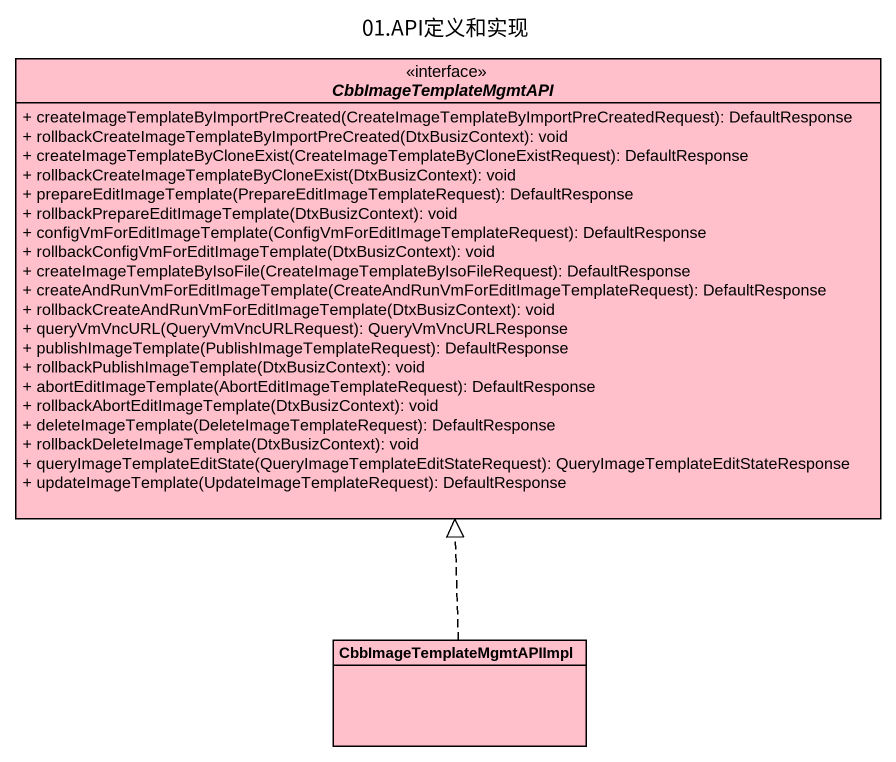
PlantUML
@startuml
title 01.API定义和实现
hide circle
hide empty members
skinparam classAttributeIconSize 0
interface CbbImageTemplateMgmtAPI <<interface>> #FFC0CB {
  + createImageTemplateByImportPreCreated(CreateImageTemplateByImportPreCreatedRequest): DefaultResponse
  + rollbackCreateImageTemplateByImportPreCreated(DtxBusizContext): void
  + createImageTemplateByCloneExist(CreateImageTemplateByCloneExistRequest): DefaultResponse
  + rollbackCreateImageTemplateByCloneExist(DtxBusizContext): void
  + prepareEditImageTemplate(PrepareEditImageTemplateRequest): DefaultResponse
  + rollbackPrepareEditImageTemplate(DtxBusizContext): void
  + configVmForEditImageTemplate(ConfigVmForEditImageTemplateRequest): DefaultResponse
  + rollbackConfigVmForEditImageTemplate(DtxBusizContext): void
  + createImageTemplateByIsoFile(CreateImageTemplateByIsoFileRequest): DefaultResponse
  + createAndRunVmForEditImageTemplate(CreateAndRunVmForEditImageTemplateRequest): DefaultResponse
  + rollbackCreateAndRunVmForEditImageTemplate(DtxBusizContext): void
  + queryVmVncURL(QueryVmVncURLRequest): QueryVmVncURLResponse
  + publishImageTemplate(PublishImageTemplateRequest): DefaultResponse
  + rollbackPublishImageTemplate(DtxBusizContext): void
  + abortEditImageTemplate(AbortEditImageTemplateRequest): DefaultResponse
  + rollbackAbortEditImageTemplate(DtxBusizContext): void
  + deleteImageTemplate(DeleteImageTemplateRequest): DefaultResponse
  + rollbackDeleteImageTemplate(DtxBusizContext): void
  + queryImageTemplateEditState(QueryImageTemplateEditStateRequest): QueryImageTemplateEditStateResponse
  + updateImageTemplate(UpdateImageTemplateRequest): DefaultResponse
}
class CbbImageTemplateMgmtAPIImpl #FFC0CB
CbbImageTemplateMgmtAPIImpl .up.|> CbbImageTemplateMgmtAPI
@enduml
